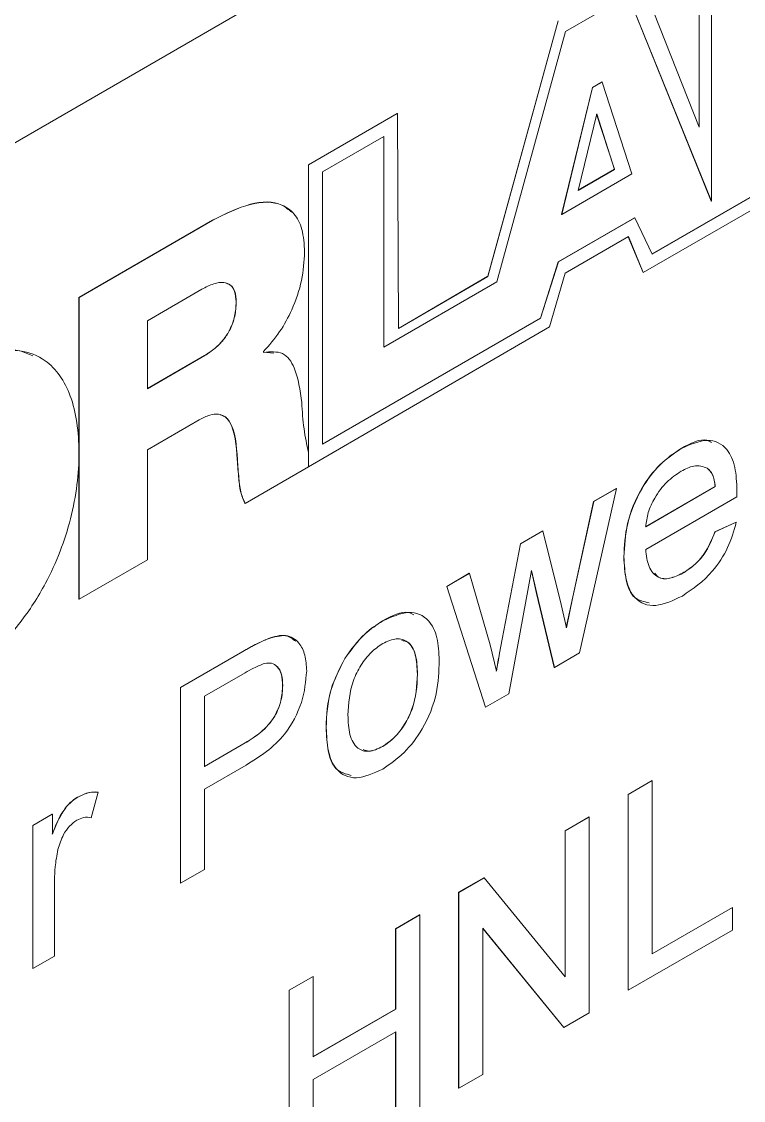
# Model space of a CAD drawing. Header units: inches. Extents: x 0.2 to 38.3, y 0.1 to 29.6.
# Drawn here: x 34.201 to 34.562, y 16.537 to 17.077 of the extents above; entities that cross this region are included whole.
import ezdxf

# ---------------------------------------------------------------- set-up
doc = ezdxf.new("R2010")
doc.units = ezdxf.units.IN
doc.header["$LTSCALE"] = 3.5
doc.header["$MEASUREMENT"] = 0

msp = doc.modelspace()

# ---------------------------------------------------------------- linework, layer by layer
at = {"color": 7, "linetype": 'Continuous', "lineweight": 15}
for p, q in [((31.63044, 15.5339), (37.01343, 18.64143)), ((34.54022, 17.11775), (34.54022, 17.02384)), ((34.54029, 17.11771), (34.54029, 17.02366)), ((34.5464, 16.98672), (34.5464, 17.11375)), ((34.54029, 17.02366), (34.51011, 17.10028)), ((34.47345, 17.07164), (34.50473, 17.08969)), ((34.50468, 17.08967), (34.54633, 16.98676)), ((34.50473, 17.08969), (34.5464, 16.98672)), ((34.46966, 17.07701), (34.4345, 16.94914)), ((34.46973, 17.07697), (34.43457, 16.94909)), ((34.43909, 16.94636), (34.47345, 17.07164)), ((34.48685, 17.04355), (34.49166, 17.04633)), ((34.48692, 17.04351), (34.49173, 17.04629)), ((34.49173, 17.04629), (34.49166, 17.04633)), ((34.49173, 17.04629), (34.50665, 17.00037)), ((34.47142, 16.98011), (34.48685, 17.04355)), ((34.47149, 16.98007), (34.48692, 17.04351)), ((34.48692, 17.04351), (34.48685, 17.04355)), ((34.38916, 17.03054), (34.34473, 17.00489)), ((34.38923, 17.0305), (34.3448, 17.00485)), ((34.38923, 17.0305), (34.38916, 17.03054)), ((34.38981, 16.92294), (34.38923, 17.0305)), ((34.489, 17.03035), (34.47978, 16.99212)), ((34.49786, 17.00264), (34.48898, 17.03025)), ((34.49793, 17.0026), (34.489, 17.03035)), ((34.35168, 17.00134), (34.38247, 17.01911)), ((34.3824, 17.01907), (34.3824, 16.91371)), ((34.38247, 17.01911), (34.38247, 16.91367)), ((34.60309, 17.01011), (34.51677, 16.96028)), ((34.60316, 17.01007), (34.51681, 16.96022)), ((34.34473, 17.00489), (34.34466, 16.86119)), ((34.3448, 17.00485), (34.34472, 16.85382)), ((34.3448, 17.00485), (34.34473, 17.00489)), ((34.51231, 16.951), (34.60994, 17.00737)), ((34.35168, 16.86508), (34.35168, 17.00134)), ((34.50665, 17.00037), (34.47149, 16.98007)), ((34.47978, 16.99212), (34.49793, 17.0026)), ((34.4798, 16.99222), (34.49786, 17.00264)), ((34.49793, 17.0026), (34.49786, 17.00264)), ((34.5464, 16.98672), (34.54633, 16.98676)), ((34.22983, 16.93856), (34.29676, 16.9772)), ((34.2299, 16.93852), (34.29683, 16.97716)), ((34.29683, 16.97716), (34.29676, 16.9772)), ((34.50794, 16.97834), (34.46977, 16.95631)), ((34.50801, 16.9783), (34.46984, 16.95627)), ((34.47149, 16.98007), (34.47142, 16.98011)), ((34.50801, 16.9783), (34.50794, 16.97834)), ((34.51681, 16.96022), (34.50801, 16.9783)), ((34.47314, 16.95065), (34.50485, 16.96895)), ((34.5048, 16.96893), (34.51224, 16.95104)), ((34.50485, 16.96895), (34.51231, 16.951)), ((34.46977, 16.95631), (34.4608, 16.92816)), ((34.46984, 16.95627), (34.46087, 16.92811)), ((34.46984, 16.95627), (34.46977, 16.95631)), ((34.4345, 16.94914), (34.38981, 16.92302)), ((34.43457, 16.94909), (34.38981, 16.92294)), ((34.43457, 16.94909), (34.4345, 16.94914)), ((34.46537, 16.92391), (34.47314, 16.95065)), ((34.51231, 16.951), (34.51224, 16.95104)), ((34.38247, 16.91367), (34.43909, 16.94636)), ((34.22983, 16.86097), (34.22983, 16.93856)), ((34.2299, 16.93852), (34.22983, 16.93856)), ((34.2299, 16.78753), (34.2299, 16.93852)), ((34.29131, 16.94262), (34.2641, 16.92691)), ((34.30859, 16.93631), (34.30852, 16.93635)), ((34.4608, 16.92816), (34.35168, 16.86516)), ((34.46087, 16.92811), (34.35168, 16.86508)), ((34.46087, 16.92811), (34.4608, 16.92816)), ((34.2641, 16.92691), (34.2641, 16.89287)), ((34.34472, 16.85382), (34.46537, 16.92391)), ((34.3222, 16.91145), (34.3222, 16.91103)), ((34.38247, 16.91367), (34.3824, 16.91371)), ((34.2641, 16.89295), (34.29271, 16.90947)), ((34.2641, 16.89287), (34.29278, 16.90942)), ((34.29278, 16.90942), (34.29271, 16.90947)), ((34.32213, 16.91107), (34.32743, 16.91072)), ((34.29003, 16.87723), (34.2641, 16.86226)), ((34.53131, 16.86292), (34.53124, 16.86296)), ((34.22983, 16.78757), (34.22983, 16.86096)), ((34.2641, 16.86226), (34.2641, 16.80728)), ((34.30915, 16.85739), (34.30908, 16.85743)), ((34.34469, 16.86099), (34.34469, 16.8538)), ((34.34469, 16.8538), (34.31301, 16.83551)), ((34.34472, 16.85382), (34.34469, 16.85384)), ((34.49885, 16.84292), (34.48047, 16.76071)), ((34.48742, 16.83641), (34.49877, 16.84296)), ((34.48749, 16.83637), (34.49885, 16.84292)), ((34.49885, 16.84292), (34.49877, 16.84296)), ((34.51346, 16.8238), (34.54827, 16.8439)), ((34.51353, 16.82376), (34.54834, 16.84386)), ((34.54834, 16.84386), (34.54827, 16.8439)), ((34.47698, 16.78875), (34.48742, 16.83641)), ((34.47705, 16.78871), (34.48749, 16.83637)), ((34.48749, 16.83637), (34.48742, 16.83641)), ((34.55917, 16.8388), (34.51353, 16.81246)), ((34.31301, 16.83551), (34.31294, 16.83555)), ((34.54815, 16.82122), (34.55881, 16.82612)), ((34.54822, 16.82118), (34.55888, 16.82607)), ((34.55888, 16.82607), (34.55881, 16.82612)), ((34.45079, 16.81526), (34.46204, 16.82176)), ((34.45086, 16.81522), (34.46211, 16.82172)), ((34.46211, 16.82172), (34.46204, 16.82176)), ((34.46211, 16.82172), (34.47124, 16.78486)), ((34.54822, 16.82118), (34.54815, 16.82122)), ((34.44161, 16.7676), (34.45079, 16.81526)), ((34.44168, 16.76756), (34.45086, 16.81522)), ((34.45086, 16.81522), (34.45079, 16.81526)), ((34.50265, 16.80871), (34.50258, 16.80875)), ((34.2641, 16.80728), (34.2299, 16.78753)), ((34.41392, 16.79398), (34.42524, 16.80051)), ((34.41399, 16.79394), (34.42531, 16.80047)), ((34.42531, 16.80047), (34.42524, 16.80051)), ((34.42531, 16.80047), (34.43568, 16.76473)), ((34.45642, 16.8019), (34.445, 16.74023)), ((34.4589, 16.79048), (34.45639, 16.80175)), ((34.45897, 16.79044), (34.45642, 16.8019)), ((34.53206, 16.80054), (34.53199, 16.80058)), ((34.43328, 16.73355), (34.41392, 16.79398)), ((34.41399, 16.79394), (34.41392, 16.79398)), ((34.43335, 16.73351), (34.41399, 16.79394)), ((34.2299, 16.78753), (34.22983, 16.78757)), ((34.46775, 16.75345), (34.4589, 16.79048)), ((34.45897, 16.79044), (34.4589, 16.79048)), ((34.46782, 16.75341), (34.45897, 16.79044)), ((34.47378, 16.77345), (34.47698, 16.78875)), ((34.47382, 16.77326), (34.47705, 16.78871)), ((34.47705, 16.78871), (34.47698, 16.78875)), ((34.47124, 16.78486), (34.47382, 16.77326)), ((34.38193, 16.77669), (34.38186, 16.77673)), ((34.32448, 16.76772), (34.32441, 16.76776)), ((34.44168, 16.76756), (34.44161, 16.7676)), ((34.28066, 16.74343), (34.31183, 16.76142)), ((34.28073, 16.74339), (34.3119, 16.76138)), ((34.3119, 16.76138), (34.31183, 16.76142)), ((34.43568, 16.76473), (34.43881, 16.75156)), ((34.48047, 16.76071), (34.46782, 16.75341)), ((34.36295, 16.75786), (34.36288, 16.7579)), ((34.31296, 16.75069), (34.2927, 16.73899)), ((34.39931, 16.75007), (34.39924, 16.75011)), ((34.46782, 16.75341), (34.46775, 16.75345)), ((34.33186, 16.74434), (34.33179, 16.74438)), ((34.28066, 16.64544), (34.28066, 16.74343)), ((34.28073, 16.74339), (34.28066, 16.74343)), ((34.28073, 16.6454), (34.28073, 16.74339)), ((34.2927, 16.73899), (34.2927, 16.70382)), ((34.445, 16.74023), (34.43335, 16.73351)), ((34.43335, 16.73351), (34.43328, 16.73355)), ((34.35362, 16.72328), (34.35355, 16.72332)), ((34.2927, 16.7039), (34.31309, 16.71567)), ((34.2927, 16.70382), (34.31316, 16.71563)), ((34.31316, 16.71563), (34.31309, 16.71567)), ((34.38193, 16.71388), (34.38186, 16.71392)), ((34.31348, 16.70451), (34.2927, 16.69251)), ((34.50476, 16.6899), (34.51672, 16.69681)), ((34.50483, 16.68986), (34.51679, 16.69677)), ((34.51679, 16.69677), (34.51672, 16.69681)), ((34.51679, 16.69677), (34.51679, 16.61009)), ((34.23939, 16.69104), (34.23599, 16.67819)), ((34.23939, 16.69104), (34.23932, 16.69108)), ((34.2927, 16.69251), (34.2927, 16.65231)), ((34.22921, 16.68852), (34.22914, 16.68856)), ((34.50476, 16.59192), (34.50476, 16.6899)), ((34.50483, 16.68986), (34.50476, 16.6899)), ((34.50483, 16.59188), (34.50483, 16.68986)), ((34.20668, 16.67434), (34.21648, 16.67999)), ((34.20676, 16.6743), (34.21655, 16.67995)), ((34.21655, 16.67995), (34.21648, 16.67999)), ((34.21655, 16.67995), (34.21655, 16.66996)), ((34.20668, 16.60274), (34.20668, 16.67434)), ((34.20676, 16.6743), (34.20668, 16.67434)), ((34.20676, 16.6027), (34.20676, 16.6743)), ((34.47321, 16.67169), (34.48518, 16.6786)), ((34.47328, 16.67165), (34.48525, 16.67856)), ((34.48525, 16.67856), (34.48518, 16.6786)), ((34.48525, 16.67856), (34.48525, 16.58057)), ((34.47321, 16.59862), (34.47321, 16.67169)), ((34.47328, 16.67165), (34.47321, 16.67169)), ((34.47328, 16.59854), (34.47328, 16.67165)), ((34.2927, 16.65231), (34.28073, 16.6454)), ((34.21763, 16.64702), (34.21763, 16.60898)), ((34.4199, 16.64092), (34.43255, 16.64822)), ((34.41998, 16.64088), (34.43262, 16.64818)), ((34.43262, 16.64818), (34.43255, 16.64822)), ((34.43262, 16.64818), (34.47328, 16.59854)), ((34.28073, 16.6454), (34.28066, 16.64544)), ((34.4199, 16.54293), (34.4199, 16.64092)), ((34.41998, 16.64088), (34.4199, 16.64092)), ((34.41998, 16.54289), (34.41998, 16.64088)), ((34.51679, 16.61017), (34.55697, 16.63337)), ((34.51679, 16.61009), (34.55705, 16.63333)), ((34.55705, 16.63333), (34.55697, 16.63337)), ((34.55705, 16.63333), (34.55705, 16.62202)), ((34.38836, 16.62271), (34.40032, 16.62962)), ((34.38843, 16.62267), (34.40039, 16.62957)), ((34.40039, 16.62957), (34.40032, 16.62962)), ((34.40039, 16.62957), (34.40039, 16.53159)), ((34.38836, 16.58251), (34.38836, 16.62271)), ((34.38843, 16.62267), (34.38836, 16.62271)), ((34.38843, 16.58247), (34.38843, 16.62267)), ((34.4726, 16.57327), (34.43194, 16.62292)), ((34.43194, 16.62292), (34.43194, 16.5498)), ((34.47253, 16.57331), (34.43194, 16.62287)), ((34.55705, 16.62202), (34.50483, 16.59188)), ((34.21763, 16.60898), (34.20676, 16.6027)), ((34.20676, 16.6027), (34.20668, 16.60274)), ((34.33505, 16.59193), (34.34702, 16.59884)), ((34.33512, 16.59189), (34.34709, 16.5988)), ((34.34709, 16.5988), (34.34702, 16.59884)), ((34.34709, 16.5988), (34.34709, 16.5586)), ((34.33505, 16.49395), (34.33505, 16.59193)), ((34.33512, 16.59189), (34.33505, 16.59193)), ((34.33512, 16.49391), (34.33512, 16.59189)), ((34.50483, 16.59188), (34.50476, 16.59192)), ((34.34709, 16.55868), (34.38836, 16.58251)), ((34.34709, 16.5586), (34.38843, 16.58247)), ((34.38843, 16.58247), (34.38836, 16.58251)), ((34.48525, 16.58057), (34.4726, 16.57327)), ((34.4726, 16.57327), (34.47253, 16.57331)), ((34.38843, 16.57116), (34.34709, 16.5473)), ((34.38836, 16.52472), (34.38836, 16.57112)), ((34.38843, 16.52468), (34.38843, 16.57116)), ((34.43194, 16.5498), (34.41998, 16.54289)), ((34.34709, 16.5473), (34.34709, 16.50082)), ((34.41998, 16.54289), (34.4199, 16.54293))]:
    msp.add_line(p, q, dxfattribs=at)
for points, knots in [([(34.29676, 16.9772), (34.3031, 16.98034), (34.31535, 16.9864), (34.32948, 16.98702), (34.33479, 16.98247), (34.33636, 16.98112)], [0, 0, 0, 0, 0.429957, 0.830807, 1, 1, 1, 1]), ([(34.29683, 16.97716), (34.3032, 16.98034), (34.31551, 16.98649), (34.32978, 16.98659), (34.33793, 16.98077), (34.3421, 16.97272), (34.34256, 16.96518), (34.3428, 16.96119)], [0, 0, 0, 0, 0.288451, 0.557374, 0.694678, 0.838281, 1, 1, 1, 1]), ([(34.3428, 16.96119), (34.3425, 16.95653), (34.34192, 16.94733), (34.33722, 16.93336), (34.33052, 16.92091), (34.32502, 16.91465), (34.3222, 16.91145)], [0, 0, 0, 0, 0.282914, 0.557634, 0.773566, 1, 1, 1, 1]), ([(34.30859, 16.93631), (34.30847, 16.93815), (34.30822, 16.94163), (34.30588, 16.94498), (34.30218, 16.94634), (34.29715, 16.94563), (34.29332, 16.94365), (34.29131, 16.94262)], [0, 0, 0, 0, 0.197028, 0.37143, 0.543408, 0.760308, 1, 1, 1, 1]), ([(34.30852, 16.93635), (34.30839, 16.93818), (34.30812, 16.94161), (34.30621, 16.94472), (34.30438, 16.94525), (34.30373, 16.94544)], [0, 0, 0, 0, 0.4201843, 0.7921156, 1, 1, 1, 1]), ([(34.29271, 16.90947), (34.29448, 16.91059), (34.29778, 16.91268), (34.30223, 16.91723), (34.30582, 16.92281), (34.30818, 16.92958), (34.3084, 16.93399), (34.30852, 16.93635)], [0, 0, 0, 0, 0.211129, 0.392706, 0.559912, 0.763435, 1, 1, 1, 1]), ([(34.29278, 16.90942), (34.29455, 16.91055), (34.29785, 16.91264), (34.3023, 16.91718), (34.30589, 16.92277), (34.30825, 16.92954), (34.30847, 16.93394), (34.30859, 16.93631)], [0, 0, 0, 0, 0.211129, 0.392706, 0.559912, 0.763435, 1, 1, 1, 1]), ([(34.16492, 16.9021), (34.17134, 16.90528), (34.18356, 16.91134), (34.19813, 16.91329), (34.20459, 16.91027), (34.20673, 16.90928)], [0, 0, 0, 0, 0.42596, 0.809798, 1, 1, 1, 1]), ([(34.16499, 16.90206), (34.17145, 16.90531), (34.18374, 16.91151), (34.20037, 16.91286), (34.2157, 16.90705), (34.22726, 16.89005), (34.23114, 16.86173), (34.22736, 16.82895), (34.21587, 16.7986), (34.2006, 16.77507), (34.18399, 16.75716), (34.1717, 16.74911), (34.16524, 16.74488)], [0, 0, 0, 0, 0.0917277, 0.174385, 0.2530159, 0.3718451, 0.5000027, 0.6281557, 0.7469838, 0.8256147, 0.9082722, 1, 1, 1, 1]), ([(34.3222, 16.91103), (34.32565, 16.91134), (34.33249, 16.91196), (34.33922, 16.90203), (34.34052, 16.89206), (34.34133, 16.88591)], [0, 0, 0, 0, 0.280107, 0.555763, 1, 1, 1, 1]), ([(34.34133, 16.88591), (34.34163, 16.88149), (34.34222, 16.87279), (34.34387, 16.86489), (34.34469, 16.86099)], [0, 0, 0, 0, 0.507372, 1, 1, 1, 1]), ([(34.30915, 16.85739), (34.30867, 16.86452), (34.30809, 16.87325), (34.30302, 16.87914), (34.29965, 16.8804), (34.29518, 16.87989), (34.29184, 16.87816), (34.29003, 16.87723)], [0, 0, 0, 0, 0.50523, 0.618049, 0.730923, 0.854052, 1, 1, 1, 1]), ([(34.30908, 16.85743), (34.30856, 16.86448), (34.30793, 16.87311), (34.30325, 16.87901), (34.30136, 16.87954), (34.30059, 16.87975)], [0, 0, 0, 0, 0.726695, 0.888966, 1, 1, 1, 1]), ([(34.50258, 16.80875), (34.50285, 16.81422), (34.50339, 16.82512), (34.51026, 16.84215), (34.52041, 16.85566), (34.52763, 16.86053), (34.53124, 16.86296)], [0, 0, 0, 0, 0.280748, 0.559775, 0.779666, 1, 1, 1, 1]), ([(34.50265, 16.80871), (34.50292, 16.81418), (34.50346, 16.82508), (34.51033, 16.84211), (34.52048, 16.85562), (34.5277, 16.86048), (34.53131, 16.86292)], [0, 0, 0, 0, 0.280748, 0.559775, 0.779666, 1, 1, 1, 1]), ([(34.53124, 16.86296), (34.53599, 16.86551), (34.54181, 16.86864), (34.54572, 16.86642), (34.54644, 16.86601)], [0, 0, 0, 0, 0.815076, 1, 1, 1, 1]), ([(34.53131, 16.86292), (34.53581, 16.86492), (34.54481, 16.86891), (34.55439, 16.86394), (34.55868, 16.85393), (34.55904, 16.84602), (34.55922, 16.84205)], [0, 0, 0, 0, 0.279366, 0.558398, 0.778885, 1, 1, 1, 1]), ([(34.31294, 16.83555), (34.31221, 16.83714), (34.31057, 16.84072), (34.30977, 16.84849), (34.30932, 16.85424), (34.30908, 16.85743)], [0, 0, 0, 0, 0.264101, 0.593092, 1, 1, 1, 1]), ([(34.31301, 16.83551), (34.31228, 16.8371), (34.31065, 16.84067), (34.30984, 16.84844), (34.30939, 16.8542), (34.30915, 16.85739)], [0, 0, 0, 0, 0.264101, 0.593092, 1, 1, 1, 1]), ([(34.54435, 16.85313), (34.54219, 16.85386), (34.53831, 16.85516), (34.53342, 16.85268), (34.53126, 16.85158)], [0, 0, 0, 0, 0.558512, 1, 1, 1, 1]), ([(34.54827, 16.8439), (34.54799, 16.84613), (34.54748, 16.8501), (34.54526, 16.85224), (34.54428, 16.85317)], [0, 0, 0, 0, 0.560677, 1, 1, 1, 1]), ([(34.54834, 16.84386), (34.54806, 16.84609), (34.54755, 16.85006), (34.54533, 16.8522), (34.54435, 16.85313)], [0, 0, 0, 0, 0.560677, 1, 1, 1, 1]), ([(34.53126, 16.85158), (34.52883, 16.84995), (34.52398, 16.84668), (34.51813, 16.83895), (34.51441, 16.83083), (34.51382, 16.82612), (34.51353, 16.82376)], [0, 0, 0, 0, 0.28019, 0.559727, 0.779642, 1, 1, 1, 1]), ([(34.55922, 16.84205), (34.55921, 16.84145), (34.5592, 16.84037), (34.55918, 16.83928), (34.55917, 16.8388)], [0, 0, 0, 0, 0.559991, 1, 1, 1, 1]), ([(34.55888, 16.82607), (34.55766, 16.8218), (34.55522, 16.81326), (34.54572, 16.79864), (34.53713, 16.79274), (34.53189, 16.78914)], [0, 0, 0, 0, 0.280612, 0.560832, 1, 1, 1, 1]), ([(34.53199, 16.80058), (34.53386, 16.80179), (34.53761, 16.8042), (34.54402, 16.811), (34.54659, 16.81735), (34.54815, 16.82122)], [0, 0, 0, 0, 0.281283, 0.561907, 1, 1, 1, 1]), ([(34.53206, 16.80054), (34.53393, 16.80175), (34.53768, 16.80416), (34.54409, 16.81096), (34.54666, 16.81731), (34.54822, 16.82118)], [0, 0, 0, 0, 0.281283, 0.561907, 1, 1, 1, 1]), ([(34.51519, 16.78574), (34.5126, 16.78627), (34.50702, 16.78742), (34.50321, 16.79682), (34.50279, 16.80477), (34.50258, 16.80875)], [0, 0, 0, 0, 0.300568, 0.649752, 1, 1, 1, 1]), ([(34.51353, 16.81246), (34.51387, 16.80941), (34.51454, 16.80332), (34.51908, 16.79818), (34.52541, 16.79735), (34.52984, 16.79948), (34.53206, 16.80054)], [0, 0, 0, 0, 0.280633, 0.559687, 0.779661, 1, 1, 1, 1]), ([(34.53189, 16.78914), (34.5273, 16.78697), (34.51815, 16.78263), (34.50791, 16.78672), (34.50321, 16.79663), (34.50284, 16.80468), (34.50265, 16.80871)], [0, 0, 0, 0, 0.279952, 0.558661, 0.778995, 1, 1, 1, 1]), ([(34.51805, 16.80066), (34.51859, 16.79993), (34.52027, 16.79764), (34.52543, 16.79751), (34.5298, 16.79956), (34.53199, 16.80058)], [0, 0, 0, 0, 0.1926054, 0.5959683, 1, 1, 1, 1]), ([(34.36288, 16.7579), (34.36609, 16.76233), (34.37185, 16.77026), (34.3788, 16.77475), (34.38186, 16.77673)], [0, 0, 0, 0, 0.559033, 1, 1, 1, 1]), ([(34.36295, 16.75786), (34.36616, 16.76229), (34.37192, 16.77022), (34.37887, 16.77471), (34.38193, 16.77669)], [0, 0, 0, 0, 0.559033, 1, 1, 1, 1]), ([(34.38186, 16.77673), (34.38654, 16.77923), (34.39252, 16.78243), (34.39665, 16.78026), (34.39755, 16.77978)], [0, 0, 0, 0, 0.780929, 1, 1, 1, 1]), ([(34.38193, 16.77669), (34.38639, 16.7787), (34.3953, 16.78271), (34.405, 16.77826), (34.40963, 16.76871), (34.41, 16.76087), (34.41018, 16.75694)], [0, 0, 0, 0, 0.279556, 0.5586, 0.778991, 1, 1, 1, 1]), ([(34.31183, 16.76142), (34.31419, 16.76277), (34.3184, 16.76518), (34.32258, 16.76698), (34.32441, 16.76776)], [0, 0, 0, 0, 0.5601007, 1, 1, 1, 1]), ([(34.3119, 16.76138), (34.31426, 16.76273), (34.31847, 16.76514), (34.32265, 16.76693), (34.32448, 16.76772)], [0, 0, 0, 0, 0.5601007, 1, 1, 1, 1]), ([(34.32441, 16.76776), (34.32756, 16.76879), (34.3331, 16.77059), (34.33674, 16.76773), (34.33832, 16.7665)], [0, 0, 0, 0, 0.56702, 1, 1, 1, 1]), ([(34.32448, 16.76772), (34.32756, 16.76863), (34.3337, 16.77044), (34.34001, 16.76655), (34.3433, 16.75987), (34.34365, 16.75439), (34.34383, 16.75164)], [0, 0, 0, 0, 0.280013, 0.55891, 0.779394, 1, 1, 1, 1]), ([(34.39931, 16.75007), (34.39917, 16.75341), (34.39891, 16.76006), (34.39508, 16.76653), (34.38889, 16.76852), (34.38425, 16.76643), (34.38193, 16.76538)], [0, 0, 0, 0, 0.281064, 0.560317, 0.780174, 1, 1, 1, 1]), ([(34.39924, 16.75011), (34.39908, 16.75339), (34.39877, 16.75992), (34.3958, 16.76613), (34.39243, 16.76676), (34.39151, 16.76693)], [0, 0, 0, 0, 0.422627, 0.84253, 1, 1, 1, 1]), ([(34.43874, 16.7516), (34.43927, 16.75459), (34.44023, 16.75992), (34.44119, 16.76526), (34.44161, 16.7676)], [0, 0, 0, 0, 0.559995, 1, 1, 1, 1]), ([(34.43881, 16.75156), (34.43934, 16.75454), (34.4403, 16.75988), (34.44126, 16.76522), (34.44168, 16.76756)], [0, 0, 0, 0, 0.559995, 1, 1, 1, 1]), ([(34.38193, 16.76538), (34.37994, 16.76403), (34.37595, 16.76133), (34.37076, 16.7546), (34.36526, 16.74347), (34.36481, 16.73532), (34.36449, 16.7296)], [0, 0, 0, 0, 0.187137, 0.374025, 0.561097, 1, 1, 1, 1]), ([(34.32273, 16.75546), (34.32092, 16.75473), (34.31768, 16.75343), (34.3144, 16.75152), (34.31296, 16.75069)], [0, 0, 0, 0, 0.559585, 1, 1, 1, 1]), ([(34.33186, 16.74434), (34.33175, 16.74624), (34.33154, 16.75003), (34.32945, 16.75382), (34.32645, 16.75587), (34.32397, 16.7556), (34.32273, 16.75546)], [0, 0, 0, 0, 0.2802617, 0.5600787, 0.7801498, 1, 1, 1, 1]), ([(34.35355, 16.72332), (34.35379, 16.72961), (34.35423, 16.74083), (34.36024, 16.75269), (34.36288, 16.7579)], [0, 0, 0, 0, 0.5609648, 1, 1, 1, 1]), ([(34.35362, 16.72328), (34.35386, 16.72957), (34.3543, 16.74079), (34.36031, 16.75265), (34.36295, 16.75786)], [0, 0, 0, 0, 0.5609648, 1, 1, 1, 1]), ([(34.41018, 16.75694), (34.41003, 16.75151), (34.40973, 16.7407), (34.4031, 16.72347), (34.39276, 16.71007), (34.38555, 16.70507), (34.38193, 16.70257)], [0, 0, 0, 0, 0.281033, 0.559513, 0.779602, 1, 1, 1, 1]), ([(34.34383, 16.75164), (34.34337, 16.74648), (34.34248, 16.73619), (34.33165, 16.7158), (34.32038, 16.7088), (34.31348, 16.70451)], [0, 0, 0, 0, 0.280751, 0.559708, 1, 1, 1, 1]), ([(34.33179, 16.74438), (34.33166, 16.74625), (34.33141, 16.74997), (34.32999, 16.75329), (34.32859, 16.75409), (34.32839, 16.7542)], [0, 0, 0, 0, 0.461191, 0.921651, 1, 1, 1, 1]), ([(34.38186, 16.71392), (34.38388, 16.71529), (34.3879, 16.71802), (34.39309, 16.7249), (34.39854, 16.73616), (34.39895, 16.74436), (34.39924, 16.75011)], [0, 0, 0, 0, 0.187045, 0.373945, 0.560983, 1, 1, 1, 1]), ([(34.38193, 16.71388), (34.38395, 16.71524), (34.38797, 16.71798), (34.39316, 16.72486), (34.39861, 16.73612), (34.39902, 16.74432), (34.39931, 16.75007)], [0, 0, 0, 0, 0.187045, 0.373945, 0.560983, 1, 1, 1, 1]), ([(34.31309, 16.71567), (34.31569, 16.71728), (34.32086, 16.72047), (34.32784, 16.72804), (34.33137, 16.73706), (34.33165, 16.74194), (34.33179, 16.74438)], [0, 0, 0, 0, 0.281401, 0.559753, 0.779356, 1, 1, 1, 1]), ([(34.31316, 16.71563), (34.31576, 16.71724), (34.32094, 16.72043), (34.32791, 16.728), (34.33144, 16.73701), (34.33172, 16.7419), (34.33186, 16.74434)], [0, 0, 0, 0, 0.281401, 0.559753, 0.779356, 1, 1, 1, 1]), ([(34.36449, 16.7296), (34.36463, 16.72622), (34.36489, 16.71948), (34.36855, 16.71264), (34.37488, 16.71068), (34.37958, 16.71281), (34.38193, 16.71388)], [0, 0, 0, 0, 0.281129, 0.560384, 0.780159, 1, 1, 1, 1]), ([(34.36617, 16.6994), (34.3634, 16.70011), (34.35771, 16.70156), (34.35412, 16.71144), (34.35374, 16.71936), (34.35355, 16.72332)], [0, 0, 0, 0, 0.320348, 0.659671, 1, 1, 1, 1]), ([(34.38193, 16.70257), (34.37738, 16.7005), (34.36829, 16.69636), (34.35842, 16.70106), (34.35414, 16.71126), (34.35379, 16.71927), (34.35362, 16.72328)], [0, 0, 0, 0, 0.279616, 0.558371, 0.778858, 1, 1, 1, 1]), ([(34.37214, 16.71235), (34.37306, 16.71197), (34.37579, 16.71086), (34.37945, 16.7127), (34.38186, 16.71392)], [0, 0, 0, 0, 0.33882, 1, 1, 1, 1]), ([(34.22914, 16.68856), (34.23114, 16.6895), (34.23473, 16.69117), (34.23792, 16.69111), (34.23932, 16.69108)], [0, 0, 0, 0, 0.559547, 1, 1, 1, 1]), ([(34.22921, 16.68852), (34.23121, 16.68945), (34.2348, 16.69112), (34.23799, 16.69107), (34.23939, 16.69104)], [0, 0, 0, 0, 0.559547, 1, 1, 1, 1]), ([(34.21648, 16.67), (34.2181, 16.67414), (34.22037, 16.67989), (34.22543, 16.68604), (34.2279, 16.68772), (34.22914, 16.68856)], [0, 0, 0, 0, 0.559599, 0.779771, 1, 1, 1, 1]), ([(34.21655, 16.66996), (34.21817, 16.6741), (34.22044, 16.67985), (34.2255, 16.686), (34.22797, 16.68768), (34.22921, 16.68852)], [0, 0, 0, 0, 0.559599, 0.779771, 1, 1, 1, 1]), ([(34.22878, 16.67697), (34.22755, 16.67608), (34.22507, 16.6743), (34.22135, 16.66901), (34.22009, 16.66487), (34.21932, 16.66234)], [0, 0, 0, 0, 0.2803042, 0.5609106, 1, 1, 1, 1]), ([(34.23599, 16.67819), (34.23475, 16.67838), (34.23253, 16.67873), (34.22993, 16.67751), (34.22878, 16.67697)], [0, 0, 0, 0, 0.560116, 1, 1, 1, 1]), ([(34.21932, 16.66234), (34.21876, 16.65938), (34.21778, 16.65409), (34.21768, 16.64918), (34.21763, 16.64702)], [0, 0, 0, 0, 0.559888, 1, 1, 1, 1])]:
    msp.add_open_spline(points, degree=3, knots=knots, dxfattribs=at)

doc.saveas('drawing.dxf')
